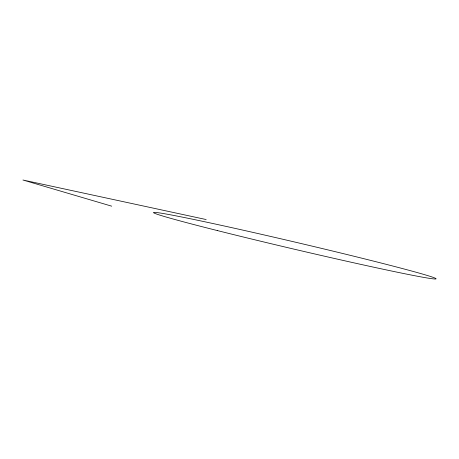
<?xml version="1.0" encoding="UTF-8"?>
<svg xmlns="http://www.w3.org/2000/svg" width="459" height="459" viewBox="0 0 459 459"><rect width="100%" height="100%" fill="white"/><g stroke="black" fill="none" stroke-linecap="round" stroke-linejoin="round"><path stroke-width="0.69" d="M206.171 219.551L22.95 180.014L111.709 206.171M217.526 230.613A144.969 3.54 13.2 0 0 435.838 278.946A144.969 3.54 13.2 0 0 231.411 227.572A144.969 3.54 13.2 0 0 217.526 230.613"/></g></svg>
